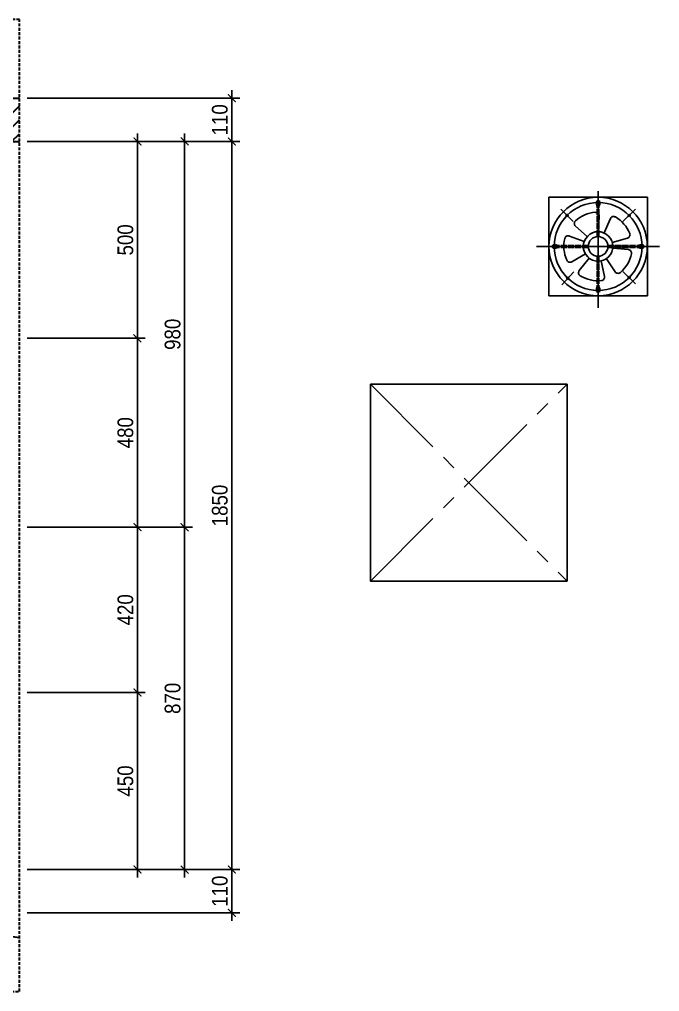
# Model space of a CAD drawing. Header units: millimetres. Extents: x -82962 to 19744, y -138000 to 4535.
# Drawn here: x 2808 to 4435, y -58578 to -56108 of the extents above; entities that cross this region are included whole.
import ezdxf

# ---------------------------------------------------------------- set-up
doc = ezdxf.new("R2010")
doc.units = ezdxf.units.MM
doc.header["$LTSCALE"] = 1000
doc.header["$MEASUREMENT"] = 0
doc.header["$PDMODE"] = 3
doc.linetypes.add('$2$CENTER2', pattern=[1.125, 0.75, -0.125, 0.125, -0.125])
doc.linetypes.add('HIDDEN', pattern=[0.375, 0.25, -0.125])
doc.layers.get('0').update_dxf_attribs({"lineweight": 30})
doc.layers.get('DEFPOINTS').update_dxf_attribs({"color": 4, "lineweight": 30})
for name, color, linetype in [('A-HATCH', 250, 'Continuous'), ('ETC', 6, 'Continuous'), ('TBD', 2, 'Continuous')]:
    doc.layers.add(name, color=color, linetype=linetype)
doc.layers.add('THAY', color=4, linetype='Continuous', lineweight=30)
doc.styles.add('ARIAL', font='arial.ttf', dxfattribs={"width": 0.85})
doc.dimstyles.new('DIM 1-100', dxfattribs={"dimscale": 0, "dimtxt": 2, "dimasz": 1, "dimexe": 1, "dimexo": 1, "dimgap": 0.5, "dimtad": 1, "dimdec": 4, "dimrnd": 1, "dimdsep": 46, "dimtxsty": 'ARIAL', "dimblk1": 'ARCHTICK', "dimblk2": 'ARCHTICK', "dimsah": 1, "dimcen": 2, "dimdle": 1, "dimclrd": 9, "dimclre": 9, "dimclrt": 1, "dimadec": 0, "dimazin": 0, "dimtfac": 1, "dimtdec": 4, "dimtix": 1, "dimtmove": 2, "dimatfit": 3, "dimldrblk": 'DOT', "dimfxl": 1, "dimtvp": 1, "dimtolj": 1, "dimarcsym": 0})

# ---------------------------------------------------------------- blocks, each defined once
blk = doc.blocks.new('THAM TRAN')
at = {"layer": 'A-HATCH', "linetype": '$2$CENTER2', "ltscale": 0.3}
for points in [[(102930.8, -9848.4), (103430.8, -10348.4)], [(102930.8, -10348.4), (103430.8, -9848.4)]]:
    blk.add_lwpolyline(points, dxfattribs=at)
at = {"layer": 'ETC', "linetype": 'Continuous', "ltscale": 0.1}
blk.add_lwpolyline([(102930.8, -10348.4), (103430.8, -10348.4), (103430.8, -9848.4), (102930.8, -9848.4)], close=True, dxfattribs=at)
blk = doc.blocks.new('quat gan tran mb')
at = {"linetype": 'ByBlock'}
blk.add_wipeout([(-179.5, 180.7), (179.5, 180.7), (179.5, -179.5), (-179.5, -179.5)], dxfattribs=at).dxf.layer = 'TBD'
at = {"layer": 'TBD', "color": 8, "linetype": 'ByBlock'}
for p, q in [((0, -224.4), (0, 224.4)), ((-5.8, 153.9), (-5.8, 164)), ((5.8, 153.9), (-5.8, 153.9)), ((-3.2, 146.1), (-5.8, 153.9)), ((-3.2, 141), (-3.2, 146.1)), ((-3.2, 146.1), (3.2, 146.1)), ((3.2, 146.1), (5.8, 153.9)), ((3.2, 141), (3.2, 146.1)), ((5.8, 153.9), (5.8, 164)), ((-90.7, 90.7), (-136, 136)), ((-14.8, 51.8), (-30.7, 107.1)), ((-3.2, 114.1), (-3.2, 136.5)), ((-3.2, 88.4), (-3.2, 110.9)), ((3.2, 114.1), (3.2, 136.5)), ((3.2, 88.4), (3.2, 110.9)), ((5.6, 53.6), (11.6, 110.8)), ((90.7, 90.7), (136, 136)), ((-3.2, 62.7), (-3.2, 85.2)), ((3.2, 62.7), (3.2, 85.2)), ((-49.2, 21.9), (-101.8, 45.3)), ((-3.2, 35.8), (-3.2, 59.5)), ((3.2, 35.8), (3.2, 59.5)), ((44.6, 30.1), (92.4, 62.3)), ((224.4, 0), (-202, 0)), ((-153.9, 5.8), (-164, 5.8)), ((-146.1, 3.2), (-153.9, 5.8)), ((-153.9, 5.8), (-153.9, -5.8)), ((-141, 3.2), (-146.1, 3.2)), ((-146.1, -3.2), (-146.1, 3.2)), ((-114.1, 3.2), (-137, 3.2)), ((-53.8, 1.9), (-111.4, 3.9)), ((-88.4, 3.2), (-110.9, 3.2)), ((-62.7, 3.2), (-85.2, 3.2)), ((-35.8, 3.2), (-59.5, 3.2)), ((35.8, 3.2), (59.5, 3.2)), ((52.7, 11.2), (109, 23.2)), ((62.7, 3.2), (85.2, 3.2)), ((88.4, 3.2), (110.9, 3.2)), ((114.1, 3.2), (136.5, 3.2)), ((141, 3.2), (146.1, 3.2)), ((146.1, 3.2), (153.9, 5.8)), ((146.1, 3.2), (146.1, -3.2)), ((153.9, 5.8), (164, 5.8)), ((153.9, -5.8), (153.9, 5.8)), ((-153.9, -5.8), (-164, -5.8)), ((-146.1, -3.2), (-153.9, -5.8)), ((-141, -3.2), (-146.1, -3.2)), ((-114.1, -3.2), (-137, -3.2)), ((-88.4, -3.2), (-110.9, -3.2)), ((-62.7, -3.2), (-85.2, -3.2)), ((-35.8, -3.2), (-59.5, -3.2)), ((35.8, -3.2), (59.5, -3.2)), ((42.4, -33.2), (87.8, -68.6)), ((62.7, -3.2), (85.2, -3.2)), ((88.4, -3.2), (110.9, -3.2)), ((114.1, -3.2), (136.5, -3.2)), ((141, -3.2), (146.1, -3.2)), ((146.1, -3.2), (153.9, -5.8)), ((153.9, -5.8), (164, -5.8)), ((-36, -40), (-74.6, -82.8)), ((-18.4, -50.6), (-38.1, -104.7)), ((-3.2, -35.8), (-3.2, -59.5)), ((-3.2, -62.7), (-3.2, -85.2)), ((3.2, -35.8), (3.2, -59.5)), ((3.2, -62.7), (3.2, -85.2)), ((26.9, -46.6), (55.7, -96.5)), ((-90.7, -90.7), (-136, -136)), ((-3.2, -88.4), (-3.2, -110.9)), ((3.2, -88.4), (3.2, -110.9)), ((93, -88.3), (139.5, -132.4)), ((-3.2, -114.1), (-3.2, -136.5)), ((-3.2, -141), (-3.2, -146.1)), ((3.2, -114.1), (3.2, -136.5)), ((3.2, -141), (3.2, -146.1)), ((-3.2, -146.1), (-5.8, -153.9)), ((-5.8, -153.9), (-5.8, -164)), ((-5.8, -153.9), (5.8, -153.9)), ((3.2, -146.1), (-3.2, -146.1)), ((3.2, -146.1), (5.8, -153.9)), ((5.8, -153.9), (5.8, -164))]:
    blk.add_line(p, q, dxfattribs=at)
at = {"layer": 'TBD', "linetype": 'ByBlock'}
for p, q in [((-179.5, 180.7), (-179.5, -179.5)), ((179.5, 180.7), (-179.5, 180.7)), ((179.5, -179.5), (179.5, 180.7)), ((-179.5, -179.5), (179.5, -179.5))]:
    blk.add_line(p, q, dxfattribs=at)
at = {"layer": 'TBD', "linetype": 'ByBlock', "extrusion": (0, 0, -1)}
blk.add_ellipse((0, 0), major_axis=(179.5, 0.1), ratio=1, start_param=0.000343, end_param=6.283528, dxfattribs=at)
at = {"layer": 'TBD', "color": 8, "linetype": 'ByBlock', "extrusion": (0, 0, -1)}
for centre, major_axis, start_param, end_param in [((0, 0), (-160.3, 0.7), 3.137083398972083, 9.42026870615167), ((0, 160.3), (2.72, 2.72), 0.785398, 7.068583), ((-113.3, 113.3), (2.72, 2.72), 0.785398, 7.068583), ((0, 0), (88.4, 88.4), 4.460406, 5.103998), ((24.4, 109.5), (9.07, 9.07), 4.031711, 5.717043), ((0, 0), (88.4, 88.4), -0.566142, 0.07745), ((113.3, 113.3), (2.72, 2.72), 0.785398, 7.068583), ((-96.6, 57), (9.07, 9.07), 2.775074, 4.460406), ((0, 0), (-38.1, 38.1), 2.356194490192159, 8.639379797371745), ((0, 0), (25.4, 25.4), 0.785398, 7.068583), ((-160.3, 0), (-2.72, 2.72), 2.356194490191123, 8.63937979737071), ((0, 0), (88.4, 88.4), 0.690495, 1.334087), ((111.7, 10.6), (9.07, 9.07), -0.994838, 0.690495), ((160.3, 0), (-2.72, 2.72), 2.356194490191123, 8.63937979737071), ((0, 0), (88.4, 88.4), 3.203769, 3.847361), ((-84.1, -74.2), (-9.07, 9.07), 3.089233, 4.774565), ((44.6, -102.9), (-9.07, 9.07), 1.832596, 3.517928), ((-113.3, -113.3), (2.72, 2.72), 0.785398, 7.068583), ((0, 0), (88.4, 88.4), 1.947132, 2.590724), ((116.2, -110.3), (2.72, 2.72), 0.785398, 7.068583), ((0, -160.3), (2.72, 2.72), 0.785398, 7.068583)]:
    blk.add_ellipse(centre, major_axis=major_axis, ratio=1, start_param=start_param, end_param=end_param, dxfattribs=at)
at = {"layer": 'TBD', "color": 8, "linetype": 'ByBlock'}
for centre, major_axis, start_param, end_param in [((0, 159), (5.44, 5.44), 6.220521, 7.916646), ((0, 160.3), (2.27, 2.27), 2.356194490189418, 8.639379797369005), ((-43, 103.6), (9.07, 9.07), 5.77704, 7.462372), ((85.2, 72.9), (-9.07, 9.07), 2.949606, 4.634939), ((-159, 0), (5.44, 5.44), 1.508132, 3.204257), ((-160.3, 0), (2.27, 2.27), 2.356194490191307, 8.639379797370893), ((-111.8, -8.9), (9.07, 9.07), 0.750492, 2.435824), ((160.3, 0), (2.27, 2.27), 2.356194490191307, 8.639379797370893), ((159, 0), (5.44, 5.44), 4.649725, 6.345849), ((95.7, -58.5), (-9.07, 9.07), 1.692969, 3.378302), ((-26.1, -109.1), (9.07, 9.07), 2.007129, 3.692461), ((0, -159), (5.44, 5.44), 3.078929, 4.775053), ((0, -160.3), (2.27, 2.27), 2.356194490191307, 8.639379797370893)]:
    blk.add_ellipse(centre, major_axis=major_axis, ratio=1, start_param=start_param, end_param=end_param, dxfattribs=at)
blk = doc.blocks.new('_ARCHTICK')
at = {"color": 0, "linetype": 'ByBlock', "const_width": 0.15}
blk.add_lwpolyline([(-0.5, -0.5), (0.5, 0.5)], dxfattribs=at)
blk = doc.blocks.new('*D600')
at = {"layer": 'DEFPOINTS', "color": 0, "ltscale": 0.2, "transparency": 16777216}
for p in [(2808.1, -56418.5), (2808.1, -56918.7), (3108.1, -56918.7)]:
    blk.add_point(p, dxfattribs=at)
at = {"layer": 'THAY', "color": 9, "lineweight": -2, "ltscale": 0.2, "transparency": 16777216}
for p, q in [((3108.1, -56398.5), (3108.1, -56938.7)), ((2828.1, -56418.5), (3128.1, -56418.5)), ((2828.1, -56918.7), (3128.1, -56918.7))]:
    blk.add_line(p, q, dxfattribs=at)
at = {"layer": 'THAY', "color": 9, "lineweight": -2, "ltscale": 0.2, "transparency": 16777216, "xscale": 19.99999999999999, "yscale": 19.99999999999999, "zscale": 19.99999999999999}
for p, rotation in [((3108.1, -56418.5), 90), ((3108.1, -56918.7), 270)]:
    blk.add_blockref('_ARCHTICK', p, dxfattribs=dict(at, rotation=rotation))
at = {"layer": 'THAY', "color": 1, "ltscale": 0.2, "transparency": 16777216, "insert": (3077.6, -56668.6), "char_height": 40, "attachment_point": 5, "rotation": 90, "style": 'ARIAL'}
blk.add_mtext('\\A1;500', dxfattribs=at)
blk = doc.blocks.new('_DOT')
at = {"color": 0, "linetype": 'ByBlock', "ltscale": 10}
blk.add_line((-0.5, 0), (-1, 0), dxfattribs=at)
at = {"color": 0, "linetype": 'ByBlock', "ltscale": 10, "const_width": 0.5}
blk.add_lwpolyline([(-0.25, 0, 1), (0.25, 0, 1)], format="xyb", close=True, dxfattribs=at)
blk = doc.blocks.new('*D601')
at = {"layer": 'DEFPOINTS', "color": 0, "ltscale": 0.2, "transparency": 16777216}
for p in [(2808.1, -56918.7), (2808.1, -57398.5), (3108.1, -57398.5)]:
    blk.add_point(p, dxfattribs=at)
at = {"layer": 'THAY', "color": 9, "lineweight": -2, "ltscale": 0.2, "transparency": 16777216}
for p, q in [((3108.1, -56898.7), (3108.1, -57418.5)), ((2828.1, -56918.7), (3128.1, -56918.7)), ((2828.1, -57398.5), (3128.1, -57398.5))]:
    blk.add_line(p, q, dxfattribs=at)
at = {"layer": 'THAY', "color": 9, "lineweight": -2, "ltscale": 0.2, "transparency": 16777216, "xscale": 19.99999999999999, "yscale": 19.99999999999999, "zscale": 19.99999999999999}
for p, rotation in [((3108.1, -56918.7), 90), ((3108.1, -57398.5), 270)]:
    blk.add_blockref('_ARCHTICK', p, dxfattribs=dict(at, rotation=rotation))
at = {"layer": 'THAY', "color": 1, "ltscale": 0.2, "transparency": 16777216, "insert": (3077.6, -57158.6), "char_height": 40, "attachment_point": 5, "rotation": 90, "style": 'ARIAL'}
blk.add_mtext('\\A1;480', dxfattribs=at)
blk = doc.blocks.new('*D602')
at = {"layer": 'DEFPOINTS', "color": 0, "ltscale": 0.2, "transparency": 16777216}
for p in [(2808.1, -57398.5), (2808.1, -57818.5), (3108.1, -57818.5)]:
    blk.add_point(p, dxfattribs=at)
at = {"layer": 'THAY', "color": 9, "lineweight": -2, "ltscale": 0.2, "transparency": 16777216}
for p, q in [((2828.1, -57398.5), (3128.1, -57398.5)), ((3108.1, -57378.5), (3108.1, -57838.5)), ((2828.1, -57818.5), (3128.1, -57818.5))]:
    blk.add_line(p, q, dxfattribs=at)
at = {"layer": 'THAY', "color": 9, "lineweight": -2, "ltscale": 0.2, "transparency": 16777216, "xscale": 19.99999999999999, "yscale": 19.99999999999999, "zscale": 19.99999999999999}
for p, rotation in [((3108.1, -57398.5), 90), ((3108.1, -57818.5), 270)]:
    blk.add_blockref('_ARCHTICK', p, dxfattribs=dict(at, rotation=rotation))
at = {"layer": 'THAY', "color": 1, "ltscale": 0.2, "transparency": 16777216, "insert": (3077.6, -57608.5), "char_height": 40, "attachment_point": 5, "rotation": 90, "style": 'ARIAL'}
blk.add_mtext('\\A1;420', dxfattribs=at)
blk = doc.blocks.new('*D603')
at = {"layer": 'DEFPOINTS', "color": 0, "ltscale": 0.2, "transparency": 16777216}
for p in [(2808.1, -57818.5), (2808.1, -58268.5), (3108.1, -58268.5)]:
    blk.add_point(p, dxfattribs=at)
at = {"layer": 'THAY', "color": 9, "lineweight": -2, "ltscale": 0.2, "transparency": 16777216}
for p, q in [((2828.1, -57818.5), (3128.1, -57818.5)), ((3108.1, -57798.5), (3108.1, -58288.5)), ((2828.1, -58268.5), (3128.1, -58268.5))]:
    blk.add_line(p, q, dxfattribs=at)
at = {"layer": 'THAY', "color": 9, "lineweight": -2, "ltscale": 0.2, "transparency": 16777216, "xscale": 19.99999999999999, "yscale": 19.99999999999999, "zscale": 19.99999999999999}
for p, rotation in [((3108.1, -57818.5), 90), ((3108.1, -58268.5), 270)]:
    blk.add_blockref('_ARCHTICK', p, dxfattribs=dict(at, rotation=rotation))
at = {"layer": 'THAY', "color": 1, "ltscale": 0.2, "transparency": 16777216, "insert": (3077.6, -58043.5), "char_height": 40, "attachment_point": 5, "rotation": 90, "style": 'ARIAL'}
blk.add_mtext('\\A1;450', dxfattribs=at)
blk = doc.blocks.new('*D604')
at = {"layer": 'DEFPOINTS', "color": 0, "ltscale": 0.2, "transparency": 16777216}
for p in [(2808.1, -58268.5), (2808.1, -58378.5), (3348.1, -58378.5)]:
    blk.add_point(p, dxfattribs=at)
at = {"layer": 'THAY', "color": 9, "lineweight": -2, "ltscale": 0.2, "transparency": 16777216}
for p, q in [((3348.1, -58248.5), (3348.1, -58398.5)), ((2828.1, -58268.5), (3368.1, -58268.5)), ((2828.1, -58378.5), (3368.1, -58378.5))]:
    blk.add_line(p, q, dxfattribs=at)
at = {"layer": 'THAY', "color": 9, "lineweight": -2, "ltscale": 0.2, "transparency": 16777216, "xscale": 19.99999999999999, "yscale": 19.99999999999999, "zscale": 19.99999999999999}
for p, rotation in [((3348.1, -58268.5), 90), ((3348.1, -58378.5), 270)]:
    blk.add_blockref('_ARCHTICK', p, dxfattribs=dict(at, rotation=rotation))
at = {"layer": 'THAY', "color": 1, "ltscale": 0.2, "transparency": 16777216, "insert": (3317.6, -58323.5), "char_height": 40, "attachment_point": 5, "rotation": 90, "style": 'ARIAL'}
blk.add_mtext('\\A1;110', dxfattribs=at)
blk = doc.blocks.new('*D605')
at = {"layer": 'DEFPOINTS', "color": 0, "ltscale": 0.2, "transparency": 16777216}
for p in [(2808.1, -56418.5), (3348.1, -56418.5), (2808.1, -58268.5)]:
    blk.add_point(p, dxfattribs=at)
at = {"layer": 'THAY', "color": 9, "lineweight": -2, "ltscale": 0.2, "transparency": 16777216}
for p, q in [((3348.1, -58288.5), (3348.1, -56398.5)), ((2828.1, -56418.5), (3368.1, -56418.5)), ((2828.1, -58268.5), (3368.1, -58268.5))]:
    blk.add_line(p, q, dxfattribs=at)
at = {"layer": 'THAY', "color": 9, "lineweight": -2, "ltscale": 0.2, "transparency": 16777216, "xscale": 19.99999999999999, "yscale": 19.99999999999999, "zscale": 19.99999999999999}
for p, rotation in [((3348.1, -56418.5), 90), ((3348.1, -58268.5), 270)]:
    blk.add_blockref('_ARCHTICK', p, dxfattribs=dict(at, rotation=rotation))
at = {"layer": 'THAY', "color": 1, "ltscale": 0.2, "transparency": 16777216, "insert": (3317.6, -57343.5), "char_height": 40, "attachment_point": 5, "rotation": 90, "style": 'ARIAL'}
blk.add_mtext('\\A1;1850', dxfattribs=at)
blk = doc.blocks.new('*D606')
at = {"layer": 'DEFPOINTS', "color": 0, "ltscale": 0.2, "transparency": 16777216}
for p in [(2808.1, -56308.5), (3348.1, -56308.5), (2808.1, -56418.5)]:
    blk.add_point(p, dxfattribs=at)
at = {"layer": 'THAY', "color": 9, "lineweight": -2, "ltscale": 0.2, "transparency": 16777216}
for p, q in [((3348.1, -56438.5), (3348.1, -56288.5)), ((2828.1, -56308.5), (3368.1, -56308.5)), ((2828.1, -56418.5), (3368.1, -56418.5))]:
    blk.add_line(p, q, dxfattribs=at)
at = {"layer": 'THAY', "color": 9, "lineweight": -2, "ltscale": 0.2, "transparency": 16777216, "xscale": 19.99999999999999, "yscale": 19.99999999999999, "zscale": 19.99999999999999}
for p, rotation in [((3348.1, -56308.5), 90), ((3348.1, -56418.5), 270)]:
    blk.add_blockref('_ARCHTICK', p, dxfattribs=dict(at, rotation=rotation))
at = {"layer": 'THAY', "color": 1, "ltscale": 0.2, "transparency": 16777216, "insert": (3317.6, -56363.5), "char_height": 40, "attachment_point": 5, "rotation": 90, "style": 'ARIAL'}
blk.add_mtext('\\A1;110', dxfattribs=at)
blk = doc.blocks.new('*D607')
at = {"layer": 'DEFPOINTS', "color": 0, "ltscale": 0.2, "transparency": 16777216}
for p in [(2808.1, -57398.5), (3228.1, -57398.5), (2808.1, -58268.5)]:
    blk.add_point(p, dxfattribs=at)
at = {"layer": 'THAY', "color": 9, "lineweight": -2, "ltscale": 0.2, "transparency": 16777216}
for p, q in [((2828.1, -57398.5), (3248.1, -57398.5)), ((3228.1, -58288.5), (3228.1, -57378.5)), ((2828.1, -58268.5), (3248.1, -58268.5))]:
    blk.add_line(p, q, dxfattribs=at)
at = {"layer": 'THAY', "color": 9, "lineweight": -2, "ltscale": 0.2, "transparency": 16777216, "xscale": 19.99999999999999, "yscale": 19.99999999999999, "zscale": 19.99999999999999}
for p, rotation in [((3228.1, -57398.5), 90), ((3228.1, -58268.5), 270)]:
    blk.add_blockref('_ARCHTICK', p, dxfattribs=dict(at, rotation=rotation))
at = {"layer": 'THAY', "color": 1, "ltscale": 0.2, "transparency": 16777216, "insert": (3197.6, -57833.5), "char_height": 40, "attachment_point": 5, "rotation": 90, "style": 'ARIAL'}
blk.add_mtext('\\A1;870', dxfattribs=at)
blk = doc.blocks.new('*D608')
at = {"layer": 'DEFPOINTS', "color": 0, "ltscale": 0.2, "transparency": 16777216}
for p in [(2808.1, -56418.5), (3228.1, -56418.5), (2808.1, -57398.5)]:
    blk.add_point(p, dxfattribs=at)
at = {"layer": 'THAY', "color": 9, "lineweight": -2, "ltscale": 0.2, "transparency": 16777216}
for p, q in [((3228.1, -57418.5), (3228.1, -56398.5)), ((2828.1, -56418.5), (3248.1, -56418.5)), ((2828.1, -57398.5), (3248.1, -57398.5))]:
    blk.add_line(p, q, dxfattribs=at)
at = {"layer": 'THAY', "color": 9, "lineweight": -2, "ltscale": 0.2, "transparency": 16777216, "xscale": 19.99999999999999, "yscale": 19.99999999999999, "zscale": 19.99999999999999}
for p, rotation in [((3228.1, -56418.5), 90), ((3228.1, -57398.5), 270)]:
    blk.add_blockref('_ARCHTICK', p, dxfattribs=dict(at, rotation=rotation))
at = {"layer": 'THAY', "color": 1, "ltscale": 0.2, "transparency": 16777216, "insert": (3197.6, -56908.5), "char_height": 40, "attachment_point": 5, "rotation": 90, "style": 'ARIAL'}
blk.add_mtext('\\A1;980', dxfattribs=at)

msp = doc.modelspace()

# ---------------------------------------------------------------- hatches: boundary and pattern name
at = {"layer": 'THAY', "ltscale": 0.2}
h = msp.add_hatch(dxfattribs=at)
h.set_pattern_fill('ANSI31', color=256, scale=200, style=0, double=1)
h.set_pattern_definition([(45, (278.055, -56418.47), (-17.67767, 17.67767), [])])
h.paths.add_polyline_path([(2498.05468, -56308.46884), (698.05468, -56308.46884), (698.05468, -56418.46884), (2498.05468, -56418.46884)])
h.paths.add_polyline_path([(2808.05468, -56308.46884), (2718.05468, -56308.46884), (2718.05468, -56418.46884), (2808.05468, -56418.46884)])
h.paths.add_polyline_path([(478.05468, -56308.46884), (278.05468, -56308.46884), (278.05468, -56418.46884), (478.05468, -56418.46884)])

# ---------------------------------------------------------------- linework, layer by layer
at = {"layer": 'THAY'}
for p, q in [((278.05468, -56308.46884), (2808.05468, -56308.46884)), ((2718.05468, -56418.46884), (2808.05468, -56418.46884))]:
    msp.add_line(p, q, dxfattribs=at)
at = {"layer": 'THAY', "ltscale": 0.5}
msp.add_line((278.05468, -56308.46884), (2808.05468, -56308.46884), dxfattribs=at)
at = {"layer": 'THAY', "linetype": 'HIDDEN', "ltscale": 0.03}
msp.add_lwpolyline([(2808.05468, -56108.46884), (278.05468, -56108.46884), (278.05468, -58578.46884), (2808.05468, -58578.46884)], close=True, dxfattribs=at)
at = {"layer": 'THAY', "linetype": 'HIDDEN'}
msp.add_arc((2711.94357, -59191.24662), 755.55556, 82.69183939, 90, dxfattribs=at)

# ---------------------------------------------------------------- block references
at = {"layer": 'THAY', "xscale": 0.6963788301218301, "yscale": 0.6963788301218301, "zscale": 0.6963788301218301, "rotation": 270}
msp.add_blockref('quat gan tran mb', (4279.23979, -56685.34063), dxfattribs=at)
at = {"layer": 'THAY', "linetype": 'Continuous', "xscale": -1, "rotation": 180}
msp.add_blockref('THAM TRAN', (-99230.58688, -67383.8312), dxfattribs=at)

# ---------------------------------------------------------------- dimensions: what is measured, and where the dimension line sits
at = {"layer": 'THAY', "ltscale": 0.2}
for base, p1, p2, picture, middle in [((3348.05468, -56308.46884), (2808.05468, -56418.46884), (2808.05468, -56308.46884), '*D606', (3317.63176, -56363.46884)), ((3108.05468, -56918.65911), (2808.05468, -56418.46884), (2808.05468, -56918.65911), '*D600', (3077.63176, -56668.56397)), ((3348.05468, -56418.46884), (2808.05468, -58268.46884), (2808.05468, -56418.46884), '*D605', (3317.63176, -57343.46884)), ((3228.05468, -56418.46884), (2808.05468, -57398.46884), (2808.05468, -56418.46884), '*D608', (3197.63176, -56908.46884)), ((3108.05468, -57398.46884), (2808.05468, -56918.65911), (2808.05468, -57398.46884), '*D601', (3077.63176, -57158.56397)), ((3108.05468, -57818.46884), (2808.05468, -57398.46884), (2808.05468, -57818.46884), '*D602', (3077.63176, -57608.46884)), ((3228.05468, -57398.46884), (2808.05468, -58268.46884), (2808.05468, -57398.46884), '*D607', (3197.63176, -57833.46884)), ((3108.05468, -58268.46884), (2808.05468, -57818.46884), (2808.05468, -58268.46884), '*D603', (3077.63176, -58043.46884)), ((3348.05468, -58378.46884), (2808.05468, -58268.46884), (2808.05468, -58378.46884), '*D604', (3317.63176, -58323.46884))]:
    dim = msp.add_linear_dim(base=base, p1=p1, p2=p2, angle=90, dimstyle='DIM 1-100', override={"dimscale": 20}, dxfattribs=at)
    dim.commit()
    dim.dimension.update_dxf_attribs({"geometry": picture, "text_midpoint": middle})

doc.saveas('drawing.dxf')
